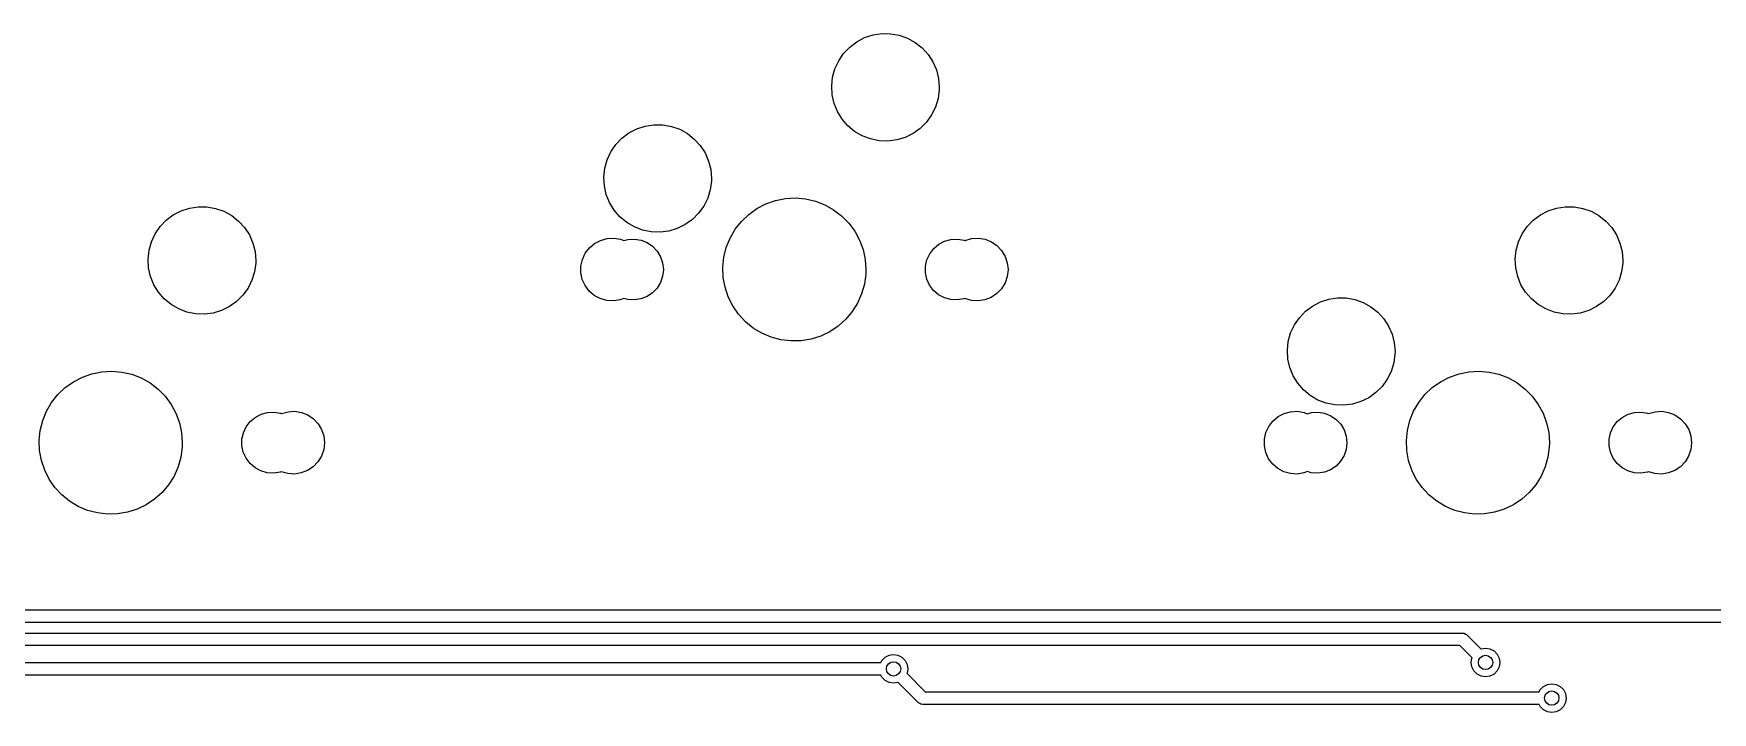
# Model space of a CAD drawing. Extents: x 52 to 375, y -138 to -43.
# Drawn here: x 271.14 to 317.93, y -61.62 to -42.7 of the extents above; entities that cross this region are included whole.
import ezdxf

# ---------------------------------------------------------------- set-up
doc = ezdxf.new("R2010")
doc.units = 0
doc.layers.add('BLACK', color=7, linetype='CONTINUOUS')

msp = doc.modelspace()

# ---------------------------------------------------------------- linework, layer by layer
at = {"layer": 'BLACK', "linetype": 'CONTINUOUS'}
for p, q in [((293.89, -43.0743), (294.087, -42.9267)), ((294.087, -42.9267), (294.305, -42.8132)), ((294.305, -42.8132), (294.539, -42.7368)), ((294.539, -42.7368), (294.782, -42.6997)), ((294.782, -42.6997), (295.027, -42.7027)), ((295.027, -42.7027), (295.269, -42.7458)), ((295.269, -42.7458), (295.501, -42.8278)), ((295.501, -42.8278), (295.716, -42.9466)), ((295.716, -42.9466), (295.909, -43.099)), ((293.478, -43.6781), (293.582, -43.4551)), ((293.582, -43.4551), (293.72, -43.252)), ((293.72, -43.252), (293.89, -43.0743)), ((295.909, -43.099), (296.075, -43.2808)), ((296.075, -43.2808), (296.208, -43.4872)), ((296.208, -43.4872), (296.306, -43.7126)), ((293.387, -44.1594), (293.413, -43.9149)), ((293.413, -43.9149), (293.478, -43.6781)), ((296.306, -43.7126), (296.366, -43.951)), ((296.366, -43.951), (296.386, -44.196)), ((293.401, -44.4048), (293.387, -44.1594)), ((293.455, -44.6446), (293.401, -44.4048)), ((296.384, -44.2693), (296.352, -44.513)), ((296.386, -44.196), (296.384, -44.2693)), ((293.547, -44.8723), (293.455, -44.6446)), ((293.676, -45.0819), (293.547, -44.8723)), ((296.281, -44.7482), (296.172, -44.9686)), ((296.352, -44.513), (296.281, -44.7482)), ((287.737, -45.4667), (287.955, -45.3532)), ((287.955, -45.3532), (288.189, -45.2768)), ((288.189, -45.2768), (288.432, -45.2397)), ((288.432, -45.2397), (288.677, -45.2427)), ((288.677, -45.2427), (288.919, -45.2858)), ((288.919, -45.2858), (289.151, -45.3678)), ((289.151, -45.3678), (289.366, -45.4866)), ((293.837, -45.2677), (293.676, -45.0819)), ((294.026, -45.4247), (293.837, -45.2677)), ((295.854, -45.3417), (295.654, -45.4844)), ((296.029, -45.1682), (295.854, -45.3417)), ((296.172, -44.9686), (296.029, -45.1682)), ((287.232, -45.9951), (287.37, -45.792)), ((287.37, -45.792), (287.54, -45.6143)), ((287.54, -45.6143), (287.737, -45.4667)), ((289.366, -45.4866), (289.559, -45.639)), ((289.559, -45.639), (289.725, -45.8208)), ((289.725, -45.8208), (289.858, -46.0272)), ((294.238, -45.5487), (294.026, -45.4247)), ((294.468, -45.6364), (294.238, -45.5487)), ((294.709, -45.6854), (294.468, -45.6364)), ((294.954, -45.6945), (294.709, -45.6854)), ((295.198, -45.6632), (294.954, -45.6945)), ((295.434, -45.5926), (295.198, -45.6632)), ((295.654, -45.4844), (295.434, -45.5926)), ((287.063, -46.4549), (287.128, -46.2181)), ((287.128, -46.2181), (287.232, -45.9951)), ((289.858, -46.0272), (289.956, -46.2526)), ((289.956, -46.2526), (290.016, -46.491)), ((287.037, -46.6994), (287.063, -46.4549)), ((287.051, -46.9448), (287.037, -46.6994)), ((290.016, -46.491), (290.036, -46.736)), ((290.036, -46.736), (290.034, -46.8093)), ((287.105, -47.1846), (287.051, -46.9448)), ((287.197, -47.4123), (287.105, -47.1846)), ((290.002, -47.053), (289.931, -47.2882)), ((290.034, -46.8093), (290.002, -47.053)), ((275.037, -47.7527), (275.255, -47.6392)), ((275.255, -47.6392), (275.489, -47.5628)), ((275.489, -47.5628), (275.732, -47.5257)), ((275.732, -47.5257), (275.977, -47.5287)), ((275.977, -47.5287), (276.219, -47.5718)), ((276.219, -47.5718), (276.451, -47.6538)), ((276.451, -47.6538), (276.666, -47.7726)), ((287.326, -47.6219), (287.197, -47.4123)), ((287.487, -47.8077), (287.326, -47.6219)), ((289.679, -47.7082), (289.504, -47.8817)), ((289.822, -47.5086), (289.679, -47.7082)), ((289.931, -47.2882), (289.822, -47.5086)), ((291.075, -47.7397), (291.304, -47.5759)), ((291.304, -47.5759), (291.554, -47.4461)), ((291.554, -47.4461), (291.82, -47.3528)), ((291.82, -47.3528), (292.096, -47.2978)), ((292.096, -47.2978), (292.378, -47.2823)), ((292.378, -47.2823), (292.658, -47.3066)), ((292.658, -47.3066), (292.932, -47.3702)), ((292.932, -47.3702), (293.195, -47.4719)), ((293.195, -47.4719), (293.441, -47.6095)), ((293.441, -47.6095), (293.665, -47.7804)), ((313.137, -47.7527), (313.355, -47.6392)), ((313.355, -47.6392), (313.589, -47.5628)), ((313.589, -47.5628), (313.832, -47.5257)), ((313.832, -47.5257), (314.077, -47.5287)), ((314.077, -47.5287), (314.319, -47.5718)), ((314.319, -47.5718), (314.551, -47.6538)), ((314.551, -47.6538), (314.766, -47.7726)), ((274.532, -48.2811), (274.67, -48.078)), ((274.67, -48.078), (274.84, -47.9003)), ((274.84, -47.9003), (275.037, -47.7527)), ((276.666, -47.7726), (276.859, -47.925)), ((276.859, -47.925), (277.025, -48.1068)), ((277.025, -48.1068), (277.158, -48.3132)), ((287.676, -47.9647), (287.487, -47.8077)), ((287.888, -48.0887), (287.676, -47.9647)), ((288.118, -48.1764), (287.888, -48.0887)), ((288.359, -48.2254), (288.118, -48.1764)), ((289.084, -48.1326), (288.848, -48.2032)), ((289.304, -48.0244), (289.084, -48.1326)), ((289.504, -47.8817), (289.304, -48.0244)), ((290.556, -48.3988), (290.697, -48.1553)), ((290.697, -48.1553), (290.871, -47.9341)), ((290.871, -47.9341), (291.075, -47.7397)), ((293.665, -47.7804), (293.862, -47.9811)), ((293.862, -47.9811), (294.03, -48.2076)), ((312.632, -48.2811), (312.77, -48.078)), ((312.77, -48.078), (312.94, -47.9003)), ((312.94, -47.9003), (313.137, -47.7527)), ((314.766, -47.7726), (314.959, -47.925)), ((314.959, -47.925), (315.125, -48.1068)), ((315.125, -48.1068), (315.258, -48.3132)), ((274.363, -48.7409), (274.428, -48.5041)), ((274.428, -48.5041), (274.532, -48.2811)), ((277.158, -48.3132), (277.256, -48.5386)), ((277.256, -48.5386), (277.316, -48.777)), ((286.633, -48.6726), (286.777, -48.5506)), ((286.777, -48.5506), (286.944, -48.4624)), ((286.944, -48.4624), (287.126, -48.4123)), ((287.126, -48.4123), (287.315, -48.4024)), ((287.315, -48.4024), (287.502, -48.4332)), ((287.502, -48.4332), (287.592, -48.4695)), ((287.592, -48.4695), (287.71, -48.4369)), ((287.71, -48.4369), (287.894, -48.4273)), ((287.894, -48.4273), (288.075, -48.4573)), ((288.075, -48.4573), (288.245, -48.5255)), ((288.245, -48.5255), (288.397, -48.6287)), ((288.604, -48.2345), (288.359, -48.2254)), ((288.397, -48.6287), (288.523, -48.7621)), ((288.848, -48.2032), (288.604, -48.2345)), ((290.45, -48.6599), (290.556, -48.3988)), ((294.03, -48.2076), (294.163, -48.4555)), ((294.163, -48.4555), (294.261, -48.7197)), ((296.231, -48.6898), (296.371, -48.5713)), ((296.371, -48.5713), (296.533, -48.4857)), ((296.533, -48.4857), (296.71, -48.4369)), ((296.71, -48.4369), (296.894, -48.4273)), ((296.894, -48.4273), (297.075, -48.4573)), ((297.075, -48.4573), (297.097, -48.4662)), ((297.097, -48.4662), (297.104, -48.4624)), ((297.104, -48.4624), (297.286, -48.4123)), ((297.286, -48.4123), (297.475, -48.4024)), ((297.475, -48.4024), (297.662, -48.4332)), ((297.662, -48.4332), (297.837, -48.5034)), ((297.837, -48.5034), (297.993, -48.6097)), ((297.993, -48.6097), (298.123, -48.747)), ((312.463, -48.7409), (312.528, -48.5041)), ((312.528, -48.5041), (312.632, -48.2811)), ((315.258, -48.3132), (315.356, -48.5386)), ((315.356, -48.5386), (315.416, -48.777)), ((274.337, -48.9854), (274.363, -48.7409)), ((274.351, -49.2308), (274.337, -48.9854)), ((277.334, -49.0953), (277.302, -49.339)), ((277.316, -48.777), (277.336, -49.022)), ((277.336, -49.022), (277.334, -49.0953)), ((286.397, -49.1785), (286.438, -48.994)), ((286.438, -48.994), (286.518, -48.8227)), ((286.518, -48.8227), (286.633, -48.6726)), ((288.523, -48.7621), (288.618, -48.9195)), ((288.618, -48.9195), (288.676, -49.0935)), ((288.676, -49.0935), (288.696, -49.276)), ((290.353, -49.2134), (290.382, -48.9332)), ((290.382, -48.9332), (290.45, -48.6599)), ((294.261, -48.7197), (294.32, -48.9951)), ((294.32, -48.9951), (294.34, -49.276)), ((296.001, -49.1813), (296.042, -49.0021)), ((296.042, -49.0021), (296.119, -48.8357)), ((296.119, -48.8357), (296.231, -48.6898)), ((298.123, -48.747), (298.221, -48.909)), ((298.221, -48.909), (298.281, -49.0881)), ((298.281, -49.0881), (298.301, -49.276)), ((312.437, -48.9854), (312.463, -48.7409)), ((312.451, -49.2308), (312.437, -48.9854)), ((315.434, -49.0953), (315.402, -49.339)), ((315.416, -48.777), (315.436, -49.022)), ((315.436, -49.022), (315.434, -49.0953)), ((274.405, -49.4706), (274.351, -49.2308)), ((274.497, -49.6983), (274.405, -49.4706)), ((277.231, -49.5742), (277.122, -49.7946)), ((277.302, -49.339), (277.231, -49.5742)), ((286.396, -49.3675), (286.397, -49.1785)), ((286.436, -49.5522), (286.396, -49.3675)), ((286.515, -49.724), (286.436, -49.5522)), ((288.675, -49.4643), (288.615, -49.6379)), ((288.696, -49.2819), (288.675, -49.4643)), ((288.696, -49.276), (288.696, -49.2819)), ((290.364, -49.4948), (290.353, -49.2134)), ((290.415, -49.7719), (290.364, -49.4948)), ((294.336, -49.4012), (294.299, -49.6803)), ((294.34, -49.276), (294.336, -49.4012)), ((296.001, -49.3648), (296.001, -49.1813)), ((296.04, -49.5443), (296.001, -49.3648)), ((296.116, -49.7112), (296.04, -49.5443)), ((298.279, -49.4699), (298.218, -49.6486)), ((298.301, -49.2821), (298.279, -49.4699)), ((298.301, -49.276), (298.301, -49.2821)), ((312.505, -49.4706), (312.451, -49.2308)), ((312.597, -49.6983), (312.505, -49.4706)), ((315.331, -49.5742), (315.222, -49.7946)), ((315.402, -49.339), (315.331, -49.5742)), ((274.626, -49.9079), (274.497, -49.6983)), ((274.787, -50.0937), (274.626, -49.9079)), ((276.979, -49.9942), (276.804, -50.1677)), ((277.122, -49.7946), (276.979, -49.9942)), ((286.628, -49.875), (286.515, -49.724)), ((286.772, -49.998), (286.628, -49.875)), ((286.938, -50.0873), (286.772, -49.998)), ((288.24, -50.0293), (288.069, -50.0963)), ((288.393, -49.9271), (288.24, -50.0293)), ((288.52, -49.7946), (288.393, -49.9271)), ((288.615, -49.6379), (288.52, -49.7946)), ((290.504, -50.039), (290.415, -49.7719)), ((290.63, -50.291), (290.504, -50.039)), ((294.222, -49.9514), (294.108, -50.209)), ((294.299, -49.6803), (294.222, -49.9514)), ((296.227, -49.8579), (296.116, -49.7112)), ((296.366, -49.9773), (296.227, -49.8579)), ((296.528, -50.0641), (296.366, -49.9773)), ((297.832, -50.0514), (297.656, -50.1204)), ((297.989, -49.9463), (297.832, -50.0514)), ((298.119, -49.8099), (297.989, -49.9463)), ((298.218, -49.6486), (298.119, -49.8099)), ((312.726, -49.9079), (312.597, -49.6983)), ((312.887, -50.0937), (312.726, -49.9079)), ((315.079, -49.9942), (314.904, -50.1677)), ((315.222, -49.7946), (315.079, -49.9942)), ((274.976, -50.2507), (274.787, -50.0937)), ((275.188, -50.3747), (274.976, -50.2507)), ((275.418, -50.4624), (275.188, -50.3747)), ((275.659, -50.5114), (275.418, -50.4624)), ((275.904, -50.5205), (275.659, -50.5114)), ((276.148, -50.4892), (275.904, -50.5205)), ((276.384, -50.4186), (276.148, -50.4892)), ((276.604, -50.3104), (276.384, -50.4186)), ((276.804, -50.1677), (276.604, -50.3104)), ((287.12, -50.1387), (286.938, -50.0873)), ((287.309, -50.15), (287.12, -50.1387)), ((287.496, -50.1204), (287.309, -50.15)), ((287.593, -50.0824), (287.496, -50.1204)), ((287.704, -50.1141), (287.593, -50.0824)), ((287.888, -50.125), (287.704, -50.1141)), ((288.069, -50.0963), (287.888, -50.125)), ((290.79, -50.5227), (290.63, -50.291)), ((290.981, -50.7295), (290.79, -50.5227)), ((293.959, -50.448), (293.778, -50.6636)), ((294.108, -50.209), (293.959, -50.448)), ((296.704, -50.1141), (296.528, -50.0641)), ((296.888, -50.125), (296.704, -50.1141)), ((297.069, -50.0963), (296.888, -50.125)), ((297.096, -50.0858), (297.069, -50.0963)), ((297.098, -50.0873), (297.096, -50.0858)), ((297.28, -50.1387), (297.098, -50.0873)), ((297.469, -50.15), (297.28, -50.1387)), ((297.656, -50.1204), (297.469, -50.15)), ((306.42, -50.618), (306.59, -50.4403)), ((306.59, -50.4403), (306.787, -50.2927)), ((306.787, -50.2927), (307.005, -50.1792)), ((307.005, -50.1792), (307.239, -50.1028)), ((307.239, -50.1028), (307.482, -50.0657)), ((307.482, -50.0657), (307.727, -50.0687)), ((307.727, -50.0687), (307.969, -50.1118)), ((307.969, -50.1118), (308.201, -50.1938)), ((308.201, -50.1938), (308.416, -50.3126)), ((308.416, -50.3126), (308.609, -50.465)), ((308.609, -50.465), (308.775, -50.6468)), ((313.076, -50.2507), (312.887, -50.0937)), ((313.288, -50.3747), (313.076, -50.2507)), ((313.518, -50.4624), (313.288, -50.3747)), ((313.759, -50.5114), (313.518, -50.4624)), ((314.004, -50.5205), (313.759, -50.5114)), ((314.248, -50.4892), (314.004, -50.5205)), ((314.484, -50.4186), (314.248, -50.4892)), ((314.704, -50.3104), (314.484, -50.4186)), ((314.904, -50.1677), (314.704, -50.3104)), ((291.2, -50.9073), (290.981, -50.7295)), ((291.441, -51.0526), (291.2, -50.9073)), ((293.568, -50.8515), (293.334, -51.008)), ((293.778, -50.6636), (293.568, -50.8515)), ((306.178, -51.0441), (306.282, -50.8211)), ((306.282, -50.8211), (306.42, -50.618)), ((308.775, -50.6468), (308.908, -50.8532)), ((308.908, -50.8532), (309.006, -51.0786)), ((291.7, -51.1624), (291.441, -51.0526)), ((291.973, -51.2346), (291.7, -51.1624)), ((292.252, -51.2677), (291.973, -51.2346)), ((292.534, -51.2611), (292.252, -51.2677)), ((292.812, -51.2148), (292.534, -51.2611)), ((293.08, -51.1299), (292.812, -51.2148)), ((293.334, -51.008), (293.08, -51.1299)), ((306.087, -51.5254), (306.113, -51.2809)), ((306.113, -51.2809), (306.178, -51.0441)), ((309.006, -51.0786), (309.066, -51.317)), ((309.066, -51.317), (309.086, -51.562)), ((306.101, -51.7708), (306.087, -51.5254)), ((306.155, -52.0106), (306.101, -51.7708)), ((309.052, -51.879), (308.981, -52.1142)), ((309.084, -51.6353), (309.052, -51.879)), ((309.086, -51.562), (309.084, -51.6353)), ((272.025, -52.5657), (272.254, -52.4019)), ((272.254, -52.4019), (272.504, -52.2721)), ((272.504, -52.2721), (272.77, -52.1788)), ((272.77, -52.1788), (273.046, -52.1238)), ((273.046, -52.1238), (273.328, -52.1083)), ((273.328, -52.1083), (273.608, -52.1326)), ((273.608, -52.1326), (273.882, -52.1962)), ((273.882, -52.1962), (274.145, -52.2979)), ((274.145, -52.2979), (274.391, -52.4355)), ((306.247, -52.2383), (306.155, -52.0106)), ((306.376, -52.4479), (306.247, -52.2383)), ((308.872, -52.3346), (308.729, -52.5342)), ((308.981, -52.1142), (308.872, -52.3346)), ((310.125, -52.5657), (310.354, -52.4019)), ((310.354, -52.4019), (310.604, -52.2721)), ((310.604, -52.2721), (310.87, -52.1788)), ((310.87, -52.1788), (311.146, -52.1238)), ((311.146, -52.1238), (311.428, -52.1083)), ((311.428, -52.1083), (311.708, -52.1326)), ((311.708, -52.1326), (311.982, -52.1962)), ((311.982, -52.1962), (312.245, -52.2979)), ((312.245, -52.2979), (312.491, -52.4355)), ((271.647, -52.9813), (271.821, -52.7601)), ((271.821, -52.7601), (272.025, -52.5657)), ((274.391, -52.4355), (274.615, -52.6064)), ((274.615, -52.6064), (274.812, -52.8071)), ((274.812, -52.8071), (274.98, -53.0336)), ((306.537, -52.6337), (306.376, -52.4479)), ((306.726, -52.7907), (306.537, -52.6337)), ((306.938, -52.9147), (306.726, -52.7907)), ((308.354, -52.8504), (308.134, -52.9586)), ((308.554, -52.7077), (308.354, -52.8504)), ((308.729, -52.5342), (308.554, -52.7077)), ((309.747, -52.9813), (309.921, -52.7601)), ((309.921, -52.7601), (310.125, -52.5657)), ((312.491, -52.4355), (312.715, -52.6064)), ((312.715, -52.6064), (312.912, -52.8071)), ((312.912, -52.8071), (313.08, -53.0336)), ((271.4, -53.4859), (271.506, -53.2248)), ((271.506, -53.2248), (271.647, -52.9813)), ((274.98, -53.0336), (275.113, -53.2815)), ((275.113, -53.2815), (275.211, -53.5457)), ((277.321, -53.3973), (277.483, -53.3117)), ((277.483, -53.3117), (277.66, -53.2629)), ((277.66, -53.2629), (277.844, -53.2533)), ((277.844, -53.2533), (278.025, -53.2833)), ((278.025, -53.2833), (278.047, -53.2922)), ((278.047, -53.2922), (278.054, -53.2884)), ((278.054, -53.2884), (278.236, -53.2383)), ((278.236, -53.2383), (278.425, -53.2284)), ((278.425, -53.2284), (278.612, -53.2592)), ((278.612, -53.2592), (278.787, -53.3294)), ((278.787, -53.3294), (278.943, -53.4357)), ((305.827, -53.3766), (305.994, -53.2884)), ((305.994, -53.2884), (306.176, -53.2383)), ((306.176, -53.2383), (306.365, -53.2284)), ((306.365, -53.2284), (306.552, -53.2592)), ((306.552, -53.2592), (306.642, -53.2955)), ((306.642, -53.2955), (306.76, -53.2629)), ((306.76, -53.2629), (306.944, -53.2533)), ((307.168, -53.0024), (306.938, -52.9147)), ((306.944, -53.2533), (307.125, -53.2833)), ((307.125, -53.2833), (307.295, -53.3515)), ((307.409, -53.0514), (307.168, -53.0024)), ((307.654, -53.0605), (307.409, -53.0514)), ((307.898, -53.0292), (307.654, -53.0605)), ((308.134, -52.9586), (307.898, -53.0292)), ((309.5, -53.4859), (309.606, -53.2248)), ((309.606, -53.2248), (309.747, -52.9813)), ((313.08, -53.0336), (313.213, -53.2815)), ((313.213, -53.2815), (313.311, -53.5457)), ((315.421, -53.3973), (315.583, -53.3117)), ((315.583, -53.3117), (315.76, -53.2629)), ((315.76, -53.2629), (315.944, -53.2533)), ((315.944, -53.2533), (316.125, -53.2833)), ((316.125, -53.2833), (316.147, -53.2922)), ((316.147, -53.2922), (316.154, -53.2884)), ((316.154, -53.2884), (316.336, -53.2383)), ((316.336, -53.2383), (316.525, -53.2284)), ((316.525, -53.2284), (316.712, -53.2592)), ((316.712, -53.2592), (316.887, -53.3294)), ((316.887, -53.3294), (317.043, -53.4357)), ((271.303, -54.0394), (271.332, -53.7592)), ((271.332, -53.7592), (271.4, -53.4859)), ((275.211, -53.5457), (275.27, -53.8211)), ((276.992, -53.8281), (277.069, -53.6617)), ((277.069, -53.6617), (277.181, -53.5158)), ((277.181, -53.5158), (277.321, -53.3973)), ((278.943, -53.4357), (279.073, -53.573)), ((279.073, -53.573), (279.171, -53.735)), ((279.171, -53.735), (279.231, -53.9141)), ((305.488, -53.82), (305.568, -53.6487)), ((305.568, -53.6487), (305.683, -53.4986)), ((305.683, -53.4986), (305.827, -53.3766)), ((307.295, -53.3515), (307.447, -53.4547)), ((307.447, -53.4547), (307.573, -53.5881)), ((307.573, -53.5881), (307.668, -53.7455)), ((307.668, -53.7455), (307.726, -53.9195)), ((309.403, -54.0394), (309.432, -53.7592)), ((309.432, -53.7592), (309.5, -53.4859)), ((313.311, -53.5457), (313.37, -53.8211)), ((315.092, -53.8281), (315.169, -53.6617)), ((315.169, -53.6617), (315.281, -53.5158)), ((315.281, -53.5158), (315.421, -53.3973)), ((317.043, -53.4357), (317.173, -53.573)), ((317.173, -53.573), (317.271, -53.735)), ((317.271, -53.735), (317.331, -53.9141)), ((271.314, -54.3208), (271.303, -54.0394)), ((275.286, -54.2272), (275.249, -54.5063)), ((275.27, -53.8211), (275.29, -54.102)), ((275.29, -54.102), (275.286, -54.2272)), ((276.951, -54.0073), (276.992, -53.8281)), ((276.951, -54.1908), (276.951, -54.0073)), ((276.99, -54.3703), (276.951, -54.1908)), ((279.251, -54.1081), (279.229, -54.2959)), ((279.231, -53.9141), (279.251, -54.102)), ((279.251, -54.102), (279.251, -54.1081)), ((305.446, -54.1935), (305.447, -54.0045)), ((305.486, -54.3782), (305.446, -54.1935)), ((305.447, -54.0045), (305.488, -53.82)), ((307.746, -54.1079), (307.725, -54.2903)), ((307.726, -53.9195), (307.746, -54.102)), ((307.746, -54.102), (307.746, -54.1079)), ((309.414, -54.3208), (309.403, -54.0394)), ((313.386, -54.2272), (313.349, -54.5063)), ((313.37, -53.8211), (313.39, -54.102)), ((313.39, -54.102), (313.386, -54.2272)), ((315.051, -54.0073), (315.092, -53.8281)), ((315.051, -54.1908), (315.051, -54.0073)), ((315.09, -54.3703), (315.051, -54.1908)), ((317.351, -54.1081), (317.329, -54.2959)), ((317.331, -53.9141), (317.351, -54.102)), ((317.351, -54.102), (317.351, -54.1081)), ((271.365, -54.5979), (271.314, -54.3208)), ((271.454, -54.865), (271.365, -54.5979)), ((275.249, -54.5063), (275.172, -54.7774)), ((277.066, -54.5372), (276.99, -54.3703)), ((277.177, -54.6839), (277.066, -54.5372)), ((277.316, -54.8033), (277.177, -54.6839)), ((279.069, -54.6359), (278.939, -54.7723)), ((279.168, -54.4746), (279.069, -54.6359)), ((279.229, -54.2959), (279.168, -54.4746)), ((305.565, -54.55), (305.486, -54.3782)), ((305.678, -54.701), (305.565, -54.55)), ((305.822, -54.824), (305.678, -54.701)), ((307.57, -54.6206), (307.443, -54.7531)), ((307.665, -54.4639), (307.57, -54.6206)), ((307.725, -54.2903), (307.665, -54.4639)), ((309.465, -54.5979), (309.414, -54.3208)), ((309.554, -54.865), (309.465, -54.5979)), ((313.349, -54.5063), (313.272, -54.7774)), ((315.166, -54.5372), (315.09, -54.3703)), ((315.277, -54.6839), (315.166, -54.5372)), ((315.416, -54.8033), (315.277, -54.6839)), ((317.169, -54.6359), (317.039, -54.7723)), ((317.268, -54.4746), (317.169, -54.6359)), ((317.329, -54.2959), (317.268, -54.4746)), ((271.58, -55.117), (271.454, -54.865)), ((271.74, -55.3487), (271.58, -55.117)), ((275.058, -55.035), (274.909, -55.274)), ((275.172, -54.7774), (275.058, -55.035)), ((277.478, -54.8901), (277.316, -54.8033)), ((277.654, -54.9401), (277.478, -54.8901)), ((277.838, -54.951), (277.654, -54.9401)), ((278.019, -54.9223), (277.838, -54.951)), ((278.046, -54.9118), (278.019, -54.9223)), ((278.048, -54.9133), (278.046, -54.9118)), ((278.23, -54.9647), (278.048, -54.9133)), ((278.419, -54.976), (278.23, -54.9647)), ((278.606, -54.9464), (278.419, -54.976)), ((278.782, -54.8774), (278.606, -54.9464)), ((278.939, -54.7723), (278.782, -54.8774)), ((305.988, -54.9133), (305.822, -54.824)), ((306.17, -54.9647), (305.988, -54.9133)), ((306.359, -54.976), (306.17, -54.9647)), ((306.546, -54.9464), (306.359, -54.976)), ((306.643, -54.9084), (306.546, -54.9464)), ((306.754, -54.9401), (306.643, -54.9084)), ((306.938, -54.951), (306.754, -54.9401)), ((307.119, -54.9223), (306.938, -54.951)), ((307.29, -54.8553), (307.119, -54.9223)), ((307.443, -54.7531), (307.29, -54.8553)), ((309.68, -55.117), (309.554, -54.865)), ((309.84, -55.3487), (309.68, -55.117)), ((313.158, -55.035), (313.009, -55.274)), ((313.272, -54.7774), (313.158, -55.035)), ((315.578, -54.8901), (315.416, -54.8033)), ((315.754, -54.9401), (315.578, -54.8901)), ((315.938, -54.951), (315.754, -54.9401)), ((316.119, -54.9223), (315.938, -54.951)), ((316.146, -54.9118), (316.119, -54.9223)), ((316.148, -54.9133), (316.146, -54.9118)), ((316.33, -54.9647), (316.148, -54.9133)), ((316.519, -54.976), (316.33, -54.9647)), ((316.706, -54.9464), (316.519, -54.976)), ((316.882, -54.8774), (316.706, -54.9464)), ((317.039, -54.7723), (316.882, -54.8774)), ((271.931, -55.5555), (271.74, -55.3487)), ((272.15, -55.7333), (271.931, -55.5555)), ((274.728, -55.4896), (274.518, -55.6775)), ((274.909, -55.274), (274.728, -55.4896)), ((310.031, -55.5555), (309.84, -55.3487)), ((310.25, -55.7333), (310.031, -55.5555)), ((312.828, -55.4896), (312.618, -55.6775)), ((313.009, -55.274), (312.828, -55.4896)), ((272.391, -55.8786), (272.15, -55.7333)), ((272.65, -55.9884), (272.391, -55.8786)), ((272.923, -56.0606), (272.65, -55.9884)), ((273.202, -56.0937), (272.923, -56.0606)), ((273.484, -56.0871), (273.202, -56.0937)), ((273.762, -56.0408), (273.484, -56.0871)), ((274.03, -55.9559), (273.762, -56.0408)), ((274.284, -55.834), (274.03, -55.9559)), ((274.518, -55.6775), (274.284, -55.834)), ((310.491, -55.8786), (310.25, -55.7333)), ((310.75, -55.9884), (310.491, -55.8786)), ((311.023, -56.0606), (310.75, -55.9884)), ((311.302, -56.0937), (311.023, -56.0606)), ((311.584, -56.0871), (311.302, -56.0937)), ((311.862, -56.0408), (311.584, -56.0871)), ((312.13, -55.9559), (311.862, -56.0408)), ((312.384, -55.834), (312.13, -55.9559)), ((312.618, -55.6775), (312.384, -55.834)), ((236.349, -58.7647), (322.481, -58.7647)), ((322.554, -59.1147), (236.349, -59.1147)), ((242.087, -59.4075), (310.965, -59.4075)), ((310.965, -59.4075), (311.008, -59.413)), ((311.008, -59.413), (311.012, -59.4152)), ((311.012, -59.4152), (311.017, -59.4155)), ((311.017, -59.4155), (311.049, -59.4348)), ((310.892, -59.7575), (242.16, -59.7575)), ((311.232, -60.0976), (310.892, -59.7575)), ((311.049, -59.4348), (311.082, -59.4524)), ((311.082, -59.4524), (311.084, -59.4563)), ((311.084, -59.4563), (311.088, -59.4588)), ((311.088, -59.4588), (311.48, -59.8501)), ((311.48, -59.8501), (311.486, -59.847)), ((311.486, -59.847), (311.609, -59.8274)), ((311.609, -59.8274), (311.733, -59.847)), ((311.733, -59.847), (311.845, -59.9038)), ((243.878, -60.2312), (294.756, -60.2312)), ((294.756, -60.2312), (294.786, -60.1711)), ((294.786, -60.1711), (294.875, -60.0826)), ((294.875, -60.0826), (294.986, -60.0258)), ((294.986, -60.0258), (295.11, -60.0062)), ((295.11, -60.0062), (295.234, -60.0258)), ((295.234, -60.0258), (295.345, -60.0826)), ((295.345, -60.0826), (295.434, -60.1711)), ((295.434, -60.1711), (295.49, -60.2826)), ((295.49, -60.2826), (295.51, -60.4062)), ((311.209, -60.2274), (311.229, -60.1038)), ((311.229, -60.351), (311.209, -60.2274)), ((311.229, -60.1038), (311.232, -60.0976)), ((311.286, -60.4625), (311.229, -60.351)), ((311.845, -59.9038), (311.933, -59.9923)), ((311.933, -59.9923), (311.99, -60.1038)), ((311.99, -60.351), (311.933, -60.4625)), ((311.99, -60.1038), (312.01, -60.2274)), ((312.01, -60.2274), (311.99, -60.351)), ((294.756, -60.5812), (243.951, -60.5812)), ((294.786, -60.6413), (294.756, -60.5812)), ((294.875, -60.7298), (294.786, -60.6413)), ((294.986, -60.7866), (294.875, -60.7298)), ((295.11, -60.8062), (294.986, -60.7866)), ((295.234, -60.7866), (295.11, -60.8062)), ((295.24, -60.7835), (295.234, -60.7866)), ((295.8, -61.344), (295.24, -60.7835)), ((295.49, -60.5298), (295.487, -60.536)), ((295.487, -60.536), (295.996, -61.0453)), ((295.51, -60.4062), (295.49, -60.5298)), ((311.374, -60.551), (311.286, -60.4625)), ((311.486, -60.6078), (311.374, -60.551)), ((311.609, -60.6274), (311.486, -60.6078)), ((311.733, -60.6078), (311.609, -60.6274)), ((311.845, -60.551), (311.733, -60.6078)), ((311.933, -60.4625), (311.845, -60.551)), ((313.332, -60.8399), (313.455, -60.8203)), ((313.455, -60.8203), (313.579, -60.8399)), ((295.996, -61.0453), (313.101, -61.0453)), ((313.101, -61.0453), (313.132, -60.9852)), ((313.132, -60.9852), (313.22, -60.8967)), ((313.22, -60.8967), (313.332, -60.8399)), ((313.579, -60.8399), (313.69, -60.8967)), ((313.69, -60.8967), (313.779, -60.9852)), ((313.779, -60.9852), (313.836, -61.0967)), ((313.836, -61.0967), (313.855, -61.2203)), ((313.855, -61.2203), (313.836, -61.3439)), ((295.804, -61.3465), (295.8, -61.344)), ((295.807, -61.3503), (295.804, -61.3465)), ((295.84, -61.368), (295.807, -61.3503)), ((295.872, -61.3873), (295.84, -61.368)), ((295.876, -61.3876), (295.872, -61.3873)), ((295.88, -61.3898), (295.876, -61.3876)), ((295.924, -61.3953), (295.88, -61.3898)), ((313.101, -61.3953), (295.924, -61.3953)), ((313.132, -61.4554), (313.101, -61.3953)), ((313.22, -61.5439), (313.132, -61.4554)), ((313.332, -61.6007), (313.22, -61.5439)), ((313.455, -61.6203), (313.332, -61.6007)), ((313.579, -61.6007), (313.455, -61.6203)), ((313.69, -61.5439), (313.579, -61.6007)), ((313.779, -61.4554), (313.69, -61.5439)), ((313.836, -61.3439), (313.779, -61.4554))]:
    msp.add_line(p, q, dxfattribs=at)
at = {"layer": 'BLACK'}
for centre in [(295.11, -60.4062), (311.609, -60.2274), (313.455, -61.2203)]:
    msp.add_circle(centre, 0.2, dxfattribs=at)

doc.saveas('drawing.dxf')
